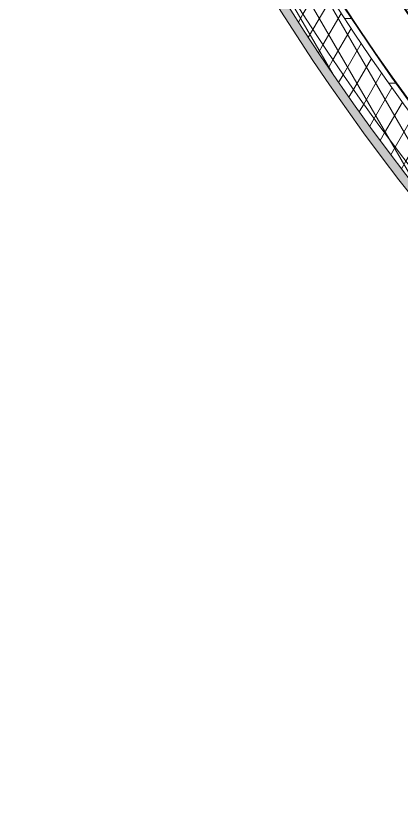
# Model space of a CAD drawing. Header units: millimetres. Extents: x -50172 to 68897, y -80883 to 956680.
# Drawn here: x -41868 to -40683, y -69817 to -67392 of the extents above; entities that cross this region are included whole.
import ezdxf

# ---------------------------------------------------------------- set-up
doc = ezdxf.new("R2010")
doc.units = ezdxf.units.MM
doc.header["$MEASUREMENT"] = 0
doc.linetypes.add('Double Dashed', pattern=[1093.611073, 529.166651, -211.666656, 141.111112, -211.666656])
doc.layers.add('A-25-M_Wall_Ext', color=7, linetype='Continuous')
doc.layers.add('New_A-15-MG_Structural_Grid_Phase_2', color=7, linetype='Continuous')
doc.layers.add('A-25-M_Wall_Ext_Pen_No__1', color=7, linetype='Continuous', lineweight=13)
doc.layers.add('A-25-M_Wall_Ext_Pen_No__107', color=7, linetype='Continuous', lineweight=15, true_color=0xa6a6a6)
doc.layers.add('New_A-15-MG_Structural_Grid_Phase_2_Pen_No__222', color=7, linetype='Continuous', lineweight=13, true_color=0x65af33)
pattern_1 = [(60, (0, 0), (-43.30127, 25), []), (120, (0, 0), (43.30127, 25), [])]

# ---------------------------------------------------------------- blocks, each defined once
blk = doc.blocks.new('Wall_199_1', base_point=(-41867.7, -65448.9))
at = {"layer": 'A-25-M_Wall_Ext_Pen_No__107', "linetype": 'Continuous', "lineweight": 0, "true_color": 0x535353}
for points in [[(-41554.1, -65375.8, 0.226795), (-38161.1, -69523.8), (-38160.3, -69522, -0.226793), (-41552.1, -65375.4)], [(-41702.1, -65410.3, 0.226935), (-38224.1, -69662.2), (-38223.3, -69660.3, -0.226933), (-41700.2, -65409.9)]]:
    blk.add_hatch(color=251, dxfattribs=at).paths.add_polyline_path(points)
at = {"layer": 'A-25-M_Wall_Ext_Pen_No__107', "linetype": 'Continuous'}
h = blk.add_hatch(dxfattribs=at)
h.set_pattern_fill('Plaster_0001', color=256, style=0, pattern_type=2)
h.set_pattern_definition([(129.2839, (0, 0), (134.0639, 109.6671), [0, -100]), (129.2839, (-98.69, -16.13), (134.0639, 109.6671), [0, -100])])
h.paths.add_polyline_path([(-41552.1, -65375.4, 0.226793), (-38160.3, -69522), (-38154.1, -69508.4, -0.226779), (-41537.5, -65372)])
h = blk.add_hatch(dxfattribs=at)
h.set_pattern_fill('Batt_Insulation_0001', color=256, style=0, pattern_type=2)
h.set_pattern_definition(pattern_1)
h.paths.add_polyline_path([(-41817, -65437.1, 0.227038), (-38273, -69769.5), (-38231.6, -69678.5, -0.226951), (-41719.6, -65414.4)])
h = blk.add_hatch(dxfattribs=at)
h.set_pattern_fill('Plywood_0001', color=256, style=0, pattern_type=2)
h.set_pattern_definition([(0, (0, 0), (0, 200), [])])
h.paths.add_polyline_path([(-41719.6, -65414.4, 0.226951), (-38231.6, -69678.5), (-38224.1, -69662.2, -0.226935), (-41702.1, -65410.3)])
blk.add_hatch(color=256, dxfattribs=at).paths.add_polyline_path([(-41867.7, -65448.9, 0.227083), (-38294.6, -69816.9), (-38283.4, -69792.3, -0.22706), (-41841.4, -65442.8)])
h = blk.add_hatch(dxfattribs=at)
h.set_pattern_fill('Batt_Insulation_0001', color=256, style=0, pattern_type=2)
h.set_pattern_definition(pattern_1)
h.paths.add_polyline_path([(-41841.4, -65442.8, 0.22706), (-38283.4, -69792.3), (-38273, -69769.5, -0.227038), (-41817, -65437.1)])
at = {"layer": 'A-25-M_Wall_Ext_Pen_No__1', "linetype": 'Continuous'}
for radius, start, end in [(6211.1, 193.72581, 244.83882), (6209.1, 193.72601, 244.83861), (6194.1, 193.72747, 244.83699), (6381.1, 193.70972, 244.85662), (6363.1, 193.71139, 244.85478), (6361.1, 193.71157, 244.85458), (6533.1, 193.69604, 244.87175), (6506.1, 193.69843, 244.86911), (6481.1, 193.70065, 244.86665)]:
    blk.add_arc((-35520.4, -63902.1), radius, start, end, dxfattribs=at)
blk = doc.blocks.new('Standard grid marker_25')
at = {"layer": 'New_A-15-MG_Structural_Grid_Phase_2_Pen_No__222', "linetype": 'Double Dashed'}
blk.add_arc((0, 0), 6044.1, 0, 51.07835, dxfattribs=at)

msp = doc.modelspace()

# ---------------------------------------------------------------- block references
at = {"layer": 'A-25-M_Wall_Ext', "color": 250, "lineweight": 50, "true_color": 0x2a2a2a}
msp.add_blockref('Wall_199_1', (-41867.7, -65448.9), dxfattribs=at)
at = {"layer": 'New_A-15-MG_Structural_Grid_Phase_2', "color": 8, "linetype": 'Continuous', "lineweight": 15, "zscale": 1000, "rotation": 193.7422622324414}
msp.add_blockref('Standard grid marker_25', (-35520.4, -63902.1), dxfattribs=at)

doc.saveas('drawing.dxf')
